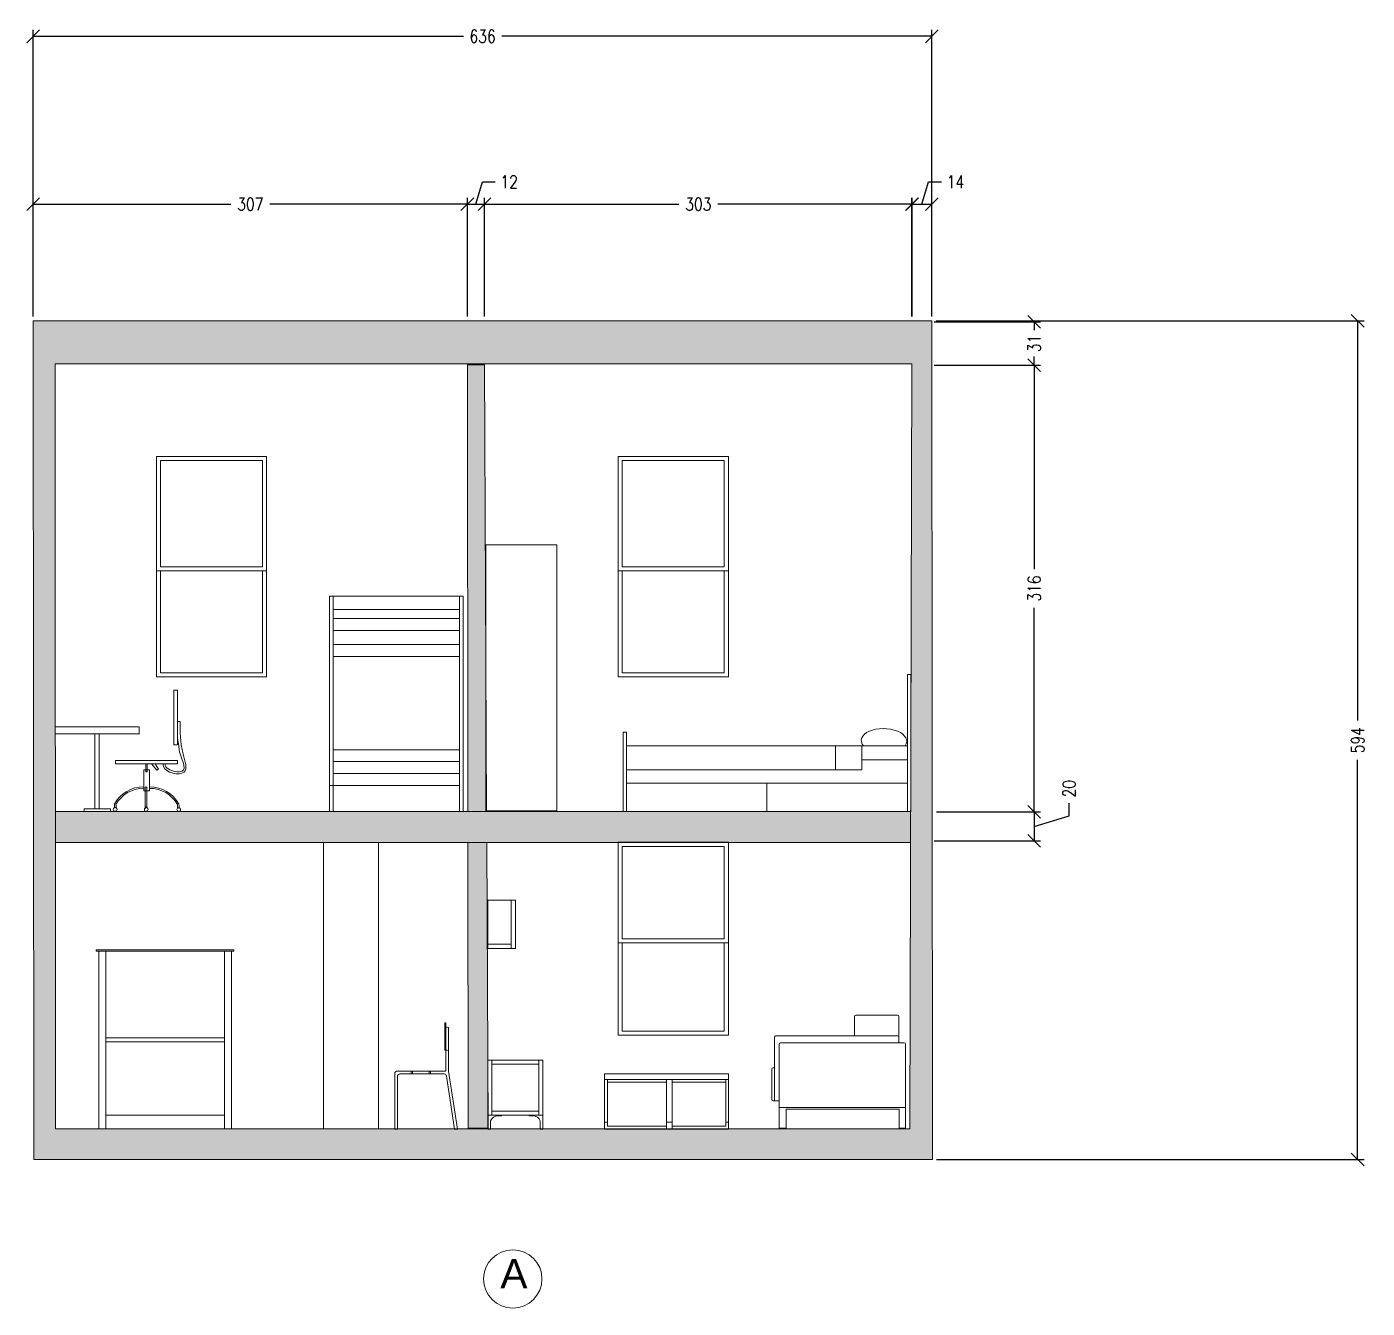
# Model space of a CAD drawing. Header units: inches. Extents: x 6.8 to 51.1, y 5 to 46.5.
# Drawn here: x 32.1 to 51.08, y 26.98 to 45.12 of the extents above; entities that cross this region are included whole.
import ezdxf

# ---------------------------------------------------------------- set-up
doc = ezdxf.new("R2010")
doc.units = ezdxf.units.IN
doc.header["$MEASUREMENT"] = 0
doc.layers.get('DEFPOINTS').update_dxf_attribs({"color": 210})
doc.layers.add('A-ELEV-MBE1', color=7, linetype='Continuous', lineweight=35)
doc.styles.add('E-ROMANS', font='romans.shx', dxfattribs={"width": 0.8})
doc.styles.get("Standard").update_dxf_attribs({"font": 'Arial.ttf'})
doc.dimstyles.new('Copy of E-0050_TICK_18', dxfattribs={"dimscale": 0.001, "dimtxt": 90, "dimasz": 90, "dimexe": 45, "dimexo": 30, "dimgap": 45, "dimtad": 0, "dimlfac": 50, "dimzin": 0, "dimdsep": 46, "dimtxsty": 'E-ROMANS', "dimblk": 'OBLIQUE', "dimblk1": 'OBLIQUE', "dimblk2": 'OBLIQUE', "dimcen": 45, "dimclrd": 256, "dimclre": 256, "dimclrt": 256, "dimadec": 0, "dimazin": 0, "dimtfac": 1, "dimtmove": 1, "dimatfit": 3, "dimldrblk": 'OPEN90', "dimfxl": 1, "dimtfill": 1, "dimtolj": 1, "dimtzin": 0, "dimarcsym": 0})

# ---------------------------------------------------------------- blocks, each defined once
blk = doc.blocks.new('_Oblique')
at = {"color": 0, "linetype": 'ByBlock', "lineweight": -2}
blk.add_line((-0.5, -0.5), (0.5, 0.5), dxfattribs=at)
blk = doc.blocks.new('*D78')
at = {"lineweight": -2, "transparency": 16777216}
for p, q in [((44.979, 40.955), (51.038, 40.955)), ((50.948, 40.955), (50.948, 35.296)), ((50.948, 29.08), (50.948, 34.739)), ((44.985, 29.08), (51.038, 29.08))]:
    blk.add_line(p, q, dxfattribs=at)
at = {"layer": 'DEFPOINTS', "color": 0, "transparency": 16777216}
for p in [(44.919, 40.955), (44.925, 29.08), (50.948, 29.08)]:
    blk.add_point(p, dxfattribs=at)
at = {"lineweight": -2, "transparency": 16777216, "xscale": 0.18, "yscale": 0.18, "zscale": 0.18}
for p, rotation in [((50.948, 40.955), 90), ((50.948, 29.08), 270)]:
    blk.add_blockref('_Oblique', p, dxfattribs=dict(at, rotation=rotation))
at = {"lineweight": 0, "transparency": 16777216, "insert": (50.948, 35.018), "char_height": 0.18, "attachment_point": 5, "rotation": 90, "style": 'E-ROMANS', "bg_fill": 3, "box_fill_scale": 1.25, "bg_fill_color": 256, "bg_fill_true_color": 13158600, "bg_fill_transparency": 0}
blk.add_mtext('\\A1;594', dxfattribs=at)
blk = doc.blocks.new('_Open90')
at = {"color": 0, "linetype": 'ByBlock', "lineweight": -2}
for p, q in [((0, 0), (-1, 0)), ((-0.5, 0.5), (0, 0)), ((0, 0), (-0.5, -0.5))]:
    blk.add_line(p, q, dxfattribs=at)
blk = doc.blocks.new('*D79')
at = {"lineweight": -2, "transparency": 16777216}
for p, q in [((32.19, 41.015), (32.19, 45.074)), ((44.919, 41.015), (44.919, 45.074)), ((32.19, 44.984), (38.283, 44.984)), ((44.919, 44.984), (38.826, 44.984))]:
    blk.add_line(p, q, dxfattribs=at)
at = {"layer": 'DEFPOINTS', "color": 0, "transparency": 16777216}
for p in [(44.919, 44.984), (32.19, 40.955), (44.919, 40.955)]:
    blk.add_point(p, dxfattribs=at)
at = {"lineweight": -2, "transparency": 16777216, "xscale": 0.18, "yscale": 0.18, "zscale": 0.18, "rotation": 180}
blk.add_blockref('_Oblique', (32.19, 44.984), dxfattribs=at)
at = {"lineweight": -2, "transparency": 16777216, "xscale": 0.18, "yscale": 0.18, "zscale": 0.18}
blk.add_blockref('_Oblique', (44.919, 44.984), dxfattribs=at)
at = {"lineweight": 0, "transparency": 16777216, "insert": (38.555, 44.984), "char_height": 0.18, "attachment_point": 5, "style": 'E-ROMANS', "bg_fill": 3, "box_fill_scale": 1.25, "bg_fill_color": 256, "bg_fill_true_color": 13158600, "bg_fill_transparency": 0}
blk.add_mtext('\\A1;636', dxfattribs=at)
blk = doc.blocks.new('*D80')
at = {"lineweight": -2, "transparency": 16777216}
for p, q in [((32.19, 41.015), (32.19, 42.698)), ((32.19, 42.608), (34.989, 42.608)), ((38.339, 42.608), (35.54, 42.608)), ((38.339, 41.015), (38.339, 42.698))]:
    blk.add_line(p, q, dxfattribs=at)
at = {"layer": 'DEFPOINTS', "color": 0, "transparency": 16777216}
for p in [(38.339, 42.608), (32.19, 40.955), (38.339, 40.955)]:
    blk.add_point(p, dxfattribs=at)
at = {"lineweight": -2, "transparency": 16777216, "xscale": 0.18, "yscale": 0.18, "zscale": 0.18, "rotation": 180}
blk.add_blockref('_Oblique', (32.19, 42.608), dxfattribs=at)
at = {"lineweight": -2, "transparency": 16777216, "xscale": 0.18, "yscale": 0.18, "zscale": 0.18}
blk.add_blockref('_Oblique', (38.339, 42.608), dxfattribs=at)
at = {"lineweight": 0, "transparency": 16777216, "insert": (35.265, 42.608), "char_height": 0.18, "attachment_point": 5, "style": 'E-ROMANS', "bg_fill": 3, "box_fill_scale": 1.25, "bg_fill_color": 256, "bg_fill_true_color": 13158600, "bg_fill_transparency": 0}
blk.add_mtext('\\A1;307', dxfattribs=at)
blk = doc.blocks.new('*D63')
at = {"lineweight": -2, "transparency": 16777216}
for p, q in [((38.46, 42.608), (38.554, 42.923)), ((38.554, 42.923), (38.734, 42.923)), ((38.339, 41.015), (38.339, 42.698)), ((38.339, 42.608), (38.58, 42.608)), ((38.58, 41.015), (38.58, 42.698))]:
    blk.add_line(p, q, dxfattribs=at)
at = {"layer": 'DEFPOINTS', "color": 0, "transparency": 16777216}
for p in [(38.58, 42.608), (38.339, 40.955), (38.58, 40.955)]:
    blk.add_point(p, dxfattribs=at)
at = {"lineweight": -2, "transparency": 16777216, "xscale": 0.18, "yscale": 0.18, "zscale": 0.18, "rotation": 180}
blk.add_blockref('_Oblique', (38.339, 42.608), dxfattribs=at)
at = {"lineweight": 0, "transparency": 16777216, "insert": (38.931, 42.923), "char_height": 0.18, "attachment_point": 5, "style": 'E-ROMANS', "bg_fill": 3, "box_fill_scale": 1.25, "bg_fill_color": 256, "bg_fill_true_color": 13158600, "bg_fill_transparency": 0}
blk.add_mtext('\\A1;12', dxfattribs=at)
at = {"lineweight": -2, "transparency": 16777216, "xscale": 0.18, "yscale": 0.18, "zscale": 0.18}
blk.add_blockref('_Oblique', (38.58, 42.608), dxfattribs=at)
blk = doc.blocks.new('*D64')
at = {"lineweight": -2, "transparency": 16777216}
for p, q in [((38.583, 41.015), (38.583, 42.698)), ((38.583, 42.608), (41.335, 42.608)), ((44.637, 42.608), (41.886, 42.608)), ((44.637, 41.015), (44.637, 42.698))]:
    blk.add_line(p, q, dxfattribs=at)
at = {"layer": 'DEFPOINTS', "color": 0, "transparency": 16777216}
for p in [(44.637, 42.608), (38.583, 40.955), (44.637, 40.955)]:
    blk.add_point(p, dxfattribs=at)
at = {"lineweight": -2, "transparency": 16777216, "xscale": 0.18, "yscale": 0.18, "zscale": 0.18, "rotation": 180}
blk.add_blockref('_Oblique', (38.583, 42.608), dxfattribs=at)
at = {"lineweight": -2, "transparency": 16777216, "xscale": 0.18, "yscale": 0.18, "zscale": 0.18}
blk.add_blockref('_Oblique', (44.637, 42.608), dxfattribs=at)
at = {"lineweight": 0, "transparency": 16777216, "insert": (41.61, 42.608), "char_height": 0.18, "attachment_point": 5, "style": 'E-ROMANS', "bg_fill": 3, "box_fill_scale": 1.25, "bg_fill_color": 256, "bg_fill_true_color": 13158600, "bg_fill_transparency": 0}
blk.add_mtext('\\A1;303', dxfattribs=at)
blk = doc.blocks.new('*D65')
at = {"lineweight": -2, "transparency": 16777216}
for p, q in [((44.778, 42.608), (44.872, 42.923)), ((44.872, 42.923), (45.052, 42.923)), ((44.636, 41.015), (44.636, 42.698)), ((44.636, 42.608), (44.919, 42.608)), ((44.919, 41.015), (44.919, 42.698))]:
    blk.add_line(p, q, dxfattribs=at)
at = {"layer": 'DEFPOINTS', "color": 0, "transparency": 16777216}
for p in [(44.919, 42.608), (44.636, 40.955), (44.919, 40.955)]:
    blk.add_point(p, dxfattribs=at)
at = {"lineweight": -2, "transparency": 16777216, "xscale": 0.18, "yscale": 0.18, "zscale": 0.18, "rotation": 180}
blk.add_blockref('_Oblique', (44.636, 42.608), dxfattribs=at)
at = {"lineweight": 0, "transparency": 16777216, "insert": (45.252, 42.923), "char_height": 0.18, "attachment_point": 5, "style": 'E-ROMANS', "bg_fill": 3, "box_fill_scale": 1.25, "bg_fill_color": 256, "bg_fill_true_color": 13158600, "bg_fill_transparency": 0}
blk.add_mtext('\\A1;14', dxfattribs=at)
at = {"lineweight": -2, "transparency": 16777216, "xscale": 0.18, "yscale": 0.18, "zscale": 0.18}
blk.add_blockref('_Oblique', (44.919, 42.608), dxfattribs=at)
blk = doc.blocks.new('*D50')
at = {"lineweight": -2, "transparency": 16777216}
for p, q in [((44.948, 40.942), (46.458, 40.942)), ((46.368, 40.942), (46.368, 40.822)), ((46.368, 40.33), (46.368, 40.45)), ((44.948, 40.33), (46.458, 40.33))]:
    blk.add_line(p, q, dxfattribs=at)
at = {"layer": 'DEFPOINTS', "color": 0, "transparency": 16777216}
for p in [(44.888, 40.942), (44.888, 40.33), (46.368, 40.33)]:
    blk.add_point(p, dxfattribs=at)
at = {"lineweight": -2, "transparency": 16777216, "xscale": 0.18, "yscale": 0.18, "zscale": 0.18}
for p, rotation in [((46.368, 40.942), 90), ((46.368, 40.33), 270)]:
    blk.add_blockref('_Oblique', p, dxfattribs=dict(at, rotation=rotation))
at = {"lineweight": 0, "transparency": 16777216, "insert": (46.368, 40.636), "char_height": 0.18, "attachment_point": 5, "rotation": 90, "style": 'E-ROMANS', "bg_fill": 3, "box_fill_scale": 1.25, "bg_fill_color": 256, "bg_fill_true_color": 13158600, "bg_fill_transparency": 0}
blk.add_mtext('\\A1;31', dxfattribs=at)
blk = doc.blocks.new('*D51')
at = {"lineweight": -2, "transparency": 16777216}
for p, q in [((44.948, 40.33), (46.458, 40.33)), ((46.368, 40.33), (46.368, 37.441)), ((46.368, 34.002), (46.368, 36.89)), ((44.999, 34.002), (46.458, 34.002))]:
    blk.add_line(p, q, dxfattribs=at)
at = {"layer": 'DEFPOINTS', "color": 0, "transparency": 16777216}
for p in [(44.888, 40.33), (44.939, 34.002), (46.368, 34.002)]:
    blk.add_point(p, dxfattribs=at)
at = {"lineweight": -2, "transparency": 16777216, "xscale": 0.18, "yscale": 0.18, "zscale": 0.18}
for p, rotation in [((46.368, 40.33), 90), ((46.368, 34.002), 270)]:
    blk.add_blockref('_Oblique', p, dxfattribs=dict(at, rotation=rotation))
at = {"lineweight": 0, "transparency": 16777216, "insert": (46.368, 37.166), "char_height": 0.18, "attachment_point": 5, "rotation": 90, "style": 'E-ROMANS', "bg_fill": 3, "box_fill_scale": 1.25, "bg_fill_color": 256, "bg_fill_true_color": 13158600, "bg_fill_transparency": 0}
blk.add_mtext('\\A1;316', dxfattribs=at)
blk = doc.blocks.new('*D52')
at = {"lineweight": -2, "transparency": 16777216}
for p, q in [((44.982, 34.002), (46.458, 34.002)), ((46.368, 34.002), (46.368, 33.593)), ((46.863, 33.946), (46.863, 34.126)), ((46.368, 33.797), (46.863, 33.946)), ((44.948, 33.593), (46.458, 33.593))]:
    blk.add_line(p, q, dxfattribs=at)
at = {"layer": 'DEFPOINTS', "color": 0, "transparency": 16777216}
for p in [(44.922, 34.002), (44.888, 33.593), (46.368, 33.593)]:
    blk.add_point(p, dxfattribs=at)
at = {"lineweight": -2, "transparency": 16777216, "xscale": 0.18, "yscale": 0.18, "zscale": 0.18}
for p, rotation in [((46.368, 34.002), 90), ((46.368, 33.593), 270)]:
    blk.add_blockref('_Oblique', p, dxfattribs=dict(at, rotation=rotation))
at = {"lineweight": 0, "transparency": 16777216, "insert": (46.863, 34.332), "char_height": 0.18, "attachment_point": 5, "rotation": 90, "style": 'E-ROMANS', "bg_fill": 3, "box_fill_scale": 1.25, "bg_fill_color": 256, "bg_fill_true_color": 13158600, "bg_fill_transparency": 0}
blk.add_mtext('\\A1;20', dxfattribs=at)

msp = doc.modelspace()

# ---------------------------------------------------------------- hatches: boundary and pattern name
at = {"lineweight": 0}
h = msp.add_hatch(color=7, dxfattribs=at)
h.dxf.hatch_style = 1
h.set_gradient(color1=(51, 51, 51), color2=(51, 51, 51), tint=1)
h.paths.add_polyline_path([(32.199, 29.08), (44.925, 29.08), (44.919, 40.955), (32.19, 40.955)])
h.paths.add_polyline_path([(32.501, 40.346), (44.636, 40.346), (44.608, 29.517), (42.039, 29.517), (42.039, 29.513), (40.283, 29.513), (39.41, 29.513), (39.41, 29.513), (39.371, 29.513), (38.668, 29.513), (38.668, 29.513), (38.629, 29.513), (38.198, 29.513), (38.198, 29.513), (38.159, 29.513), (37.349, 29.514), (37.349, 29.513), (37.31, 29.513), (34.998, 29.515), (34.998, 29.514), (34.902, 29.514), (32.506, 29.517)], flags=16)
h.paths.add_polyline_path([(33.083, 32.03), (33.083, 32.05), (35.034, 32.05), (35.034, 32.03), (34.902, 32.03), (34.902, 30.746), (33.219, 30.746), (33.219, 32.03)], flags=0)
h.paths.add_polyline_path([(39.215, 29.708), (39.215, 29.698), (39.273, 29.698), (39.351, 29.704), (39.351, 29.708)], flags=0)
h.paths.add_polyline_path([(40.475, 33.571), (40.475, 33.573), (42.036, 33.573), (42.036, 30.841), (40.475, 30.841), (40.475, 33.571), (38.615, 33.571), (38.618, 32.752), (39.02, 32.752), (39.02, 32.069), (38.622, 32.069), (38.634, 29.526), (38.351, 29.525), (38.346, 33.571)], flags=0)
edge = h.paths.add_edge_path(flags=0)
edge.add_line((32.913, 34.045), (33.064, 34.045))
edge.add_line((33.064, 34.045), (33.064, 35.108))
edge.add_line((33.064, 35.108), (33.126, 35.108))
edge.add_line((33.126, 35.108), (33.126, 34.045))
edge.add_line((33.126, 34.045), (33.283, 34.045))
edge.add_line((33.283, 34.045), (33.283, 34.008))
edge.add_line((33.283, 34.008), (33.351, 34.012))
edge.add_arc((33.351, 34.039), 0.0265, 111.6258, 270, ccw=False)
edge.add_line((33.341, 34.064), (33.341, 34.113))
edge.add_arc((33.752, 33.892), 0.466, 89.4897, 151.7453, ccw=False)
edge.add_line((33.756, 34.359), (33.756, 34.597))
edge.add_line((33.756, 34.597), (33.785, 34.682))
edge.add_line((33.785, 34.682), (33.356, 34.682))
edge.add_line((33.356, 34.682), (33.356, 34.731))
edge.add_line((33.356, 34.731), (34.233, 34.731))
edge.add_line((34.233, 34.731), (34.233, 34.682))
edge.add_line((34.233, 34.682), (34.058, 34.682))
edge.add_spline(control_points=[(34.058, 34.682), (34.06, 34.664), (34.062, 34.652), (34.097, 34.599), (34.191, 34.566), (34.321, 34.576), (34.333, 34.6), (34.316, 34.731), (34.265, 34.801), (34.241, 35.041), (34.233, 34.952), (34.233, 35.282)], knot_values=[0.000001, 0.000001, 0.000001, 0.000001, 0.030569, 0.030569, 0.133405, 0.133405, 0.236241, 0.236241, 0.339078, 0.339078, 0.540939, 0.540939, 0.540939, 0.540939], degree=3, periodic=0)
edge.add_line((34.248, 34.952), (34.18, 34.952))
edge.add_line((34.18, 34.952), (34.18, 35.726))
edge.add_line((34.18, 35.726), (34.233, 35.726))
edge.add_line((34.233, 35.726), (34.233, 35.282))
edge.add_line((34.233, 35.282), (34.272, 35.282))
edge.add_spline(control_points=[(34.272, 35.282), (34.27, 35.142), (34.267, 34.924), (34.43, 34.479), (34.041, 34.557), (34.031, 34.67), (34.03, 34.682)], knot_values=[0, 0, 0, 0, 0.236933, 0.368545, 0.523914, 0.541861, 0.541861, 0.541861, 0.541861], degree=3, periodic=0)
edge.add_line((34.03, 34.682), (33.917, 34.682))
edge.add_line((33.917, 34.682), (33.967, 34.61))
edge.add_line((33.967, 34.61), (33.94, 34.596))
edge.add_line((33.94, 34.596), (33.868, 34.682))
edge.add_line((33.868, 34.682), (33.804, 34.682))
edge.add_line((33.804, 34.682), (33.804, 34.597))
edge.add_line((33.804, 34.597), (33.836, 34.597))
edge.add_line((33.836, 34.597), (33.836, 34.357))
edge.add_arc((33.843, 33.891), 0.466, 27.2245, 90.8543, ccw=False)
edge.add_line((34.258, 34.104), (34.258, 34.062))
edge.add_arc((34.252, 34.036), 0.0265, 0, 77.01, ccw=False)
edge.add_arc((34.252, 34.036), 0.0265, -90, 0, ccw=False)
edge.add_line((34.252, 34.009), (36.387, 34.009))
edge.add_line((36.387, 34.009), (36.387, 37.057))
edge.add_line((36.387, 37.057), (36.437, 37.057))
edge.add_line((36.437, 37.057), (38.282, 37.057))
edge.add_line((38.282, 37.057), (38.282, 37.057))
edge.add_line((38.282, 37.057), (38.282, 34.008))
edge.add_line((38.282, 34.008), (38.346, 34.008))
edge.add_line((38.346, 34.008), (38.339, 40.334))
edge.add_line((38.339, 40.334), (38.583, 40.334))
edge.add_line((38.583, 40.334), (38.595, 37.786))
edge.add_line((38.595, 37.786), (39.608, 37.786))
edge.add_line((39.608, 37.786), (39.608, 34.008))
edge.add_line((39.608, 34.008), (40.544, 34.008))
edge.add_line((40.544, 34.008), (40.545, 35.133))
edge.add_line((40.545, 35.133), (40.593, 35.132))
edge.add_line((40.593, 35.132), (40.592, 34.936))
edge.add_line((40.592, 34.936), (43.925, 34.936))
edge.add_line((43.925, 34.936), (43.951, 34.936))
edge.add_ellipse((44.24, 35.008), major_axis=(0.323, -0.008), ratio=0.539658, start_angle=338.4456, end_angle=566.9539, ccw=False)
edge.add_line((44.549, 34.936), (44.571, 34.936))
edge.add_line((44.571, 34.936), (44.571, 35.949))
edge.add_line((44.571, 35.949), (44.619, 35.946))
edge.add_line((44.619, 35.946), (44.619, 34.008))
edge.add_line((44.619, 34.008), (38.282, 34.008))
edge.add_line((38.282, 34.008), (38.282, 34.008))
edge.add_line((38.282, 34.008), (38.227, 34.008))
edge.add_line((38.227, 34.008), (36.387, 34.008))
edge.add_line((36.387, 34.008), (32.913, 34.008))
edge.add_line((32.913, 34.008), (32.913, 34.045))
h.paths.add_polyline_path([(33.935, 35.913), (33.935, 39.035), (35.496, 39.035), (35.496, 35.913)], flags=0)
h.paths.add_polyline_path([(33.994, 35.971), (33.994, 37.415), (35.438, 37.415), (35.438, 35.971)], flags=0)
h.paths.add_polyline_path([(38.074, 30.625), (38.074, 30.951, 0.096723), (38.035, 30.957), (38.035, 30.631, -0.096723)], flags=0)
h.paths.add_polyline_path([(33.994, 37.474), (33.994, 38.976), (35.438, 38.976), (35.438, 37.474)], flags=0)
h.paths.add_polyline_path([(40.283, 30.293), (42.039, 30.293), (42.039, 30.215), (42.039, 29.513), (40.283, 29.513)], flags=0)
h.paths.add_polyline_path([(41.977, 32.148), (41.977, 30.9), (40.533, 30.9), (40.533, 32.148)], flags=0)
h.paths.add_polyline_path([(41.161, 29.61), (41.239, 29.61), (41.239, 30.176), (42, 30.176), (42, 29.552), (41.239, 29.552), (41.239, 29.513), (41.161, 29.513)], flags=0)
h.paths.add_polyline_path([(40.533, 32.207), (40.533, 33.514), (41.977, 33.514), (41.977, 32.207)], flags=0)
h.paths.add_polyline_path([(40.475, 35.913), (40.475, 39.035), (42.036, 39.035), (42.036, 35.913)], flags=0)
h.paths.add_polyline_path([(40.533, 35.971), (40.533, 37.415), (41.977, 37.415), (41.977, 35.971)], flags=0)
h.paths.add_polyline_path([(40.533, 37.474), (40.533, 38.976), (41.977, 38.976), (41.977, 37.474)], flags=0)
h.paths.add_polyline_path([(42.708, 30.831), (43.822, 30.831), (43.822, 31.103, -0.434263), (43.84, 31.123), (44.451, 31.123), (44.451, 30.831), (44.451, 30.733), (44.544, 30.733), (44.544, 29.816), (44.544, 29.523), (44.453, 29.523), (44.453, 29.796), (42.853, 29.796), (42.853, 29.523), (42.755, 29.523), (42.755, 29.816), (42.755, 29.913), (42.69, 29.913), (42.651, 29.913), (42.651, 30.362, -0.434263), (42.669, 30.381), (42.69, 30.381), (42.69, 30.812, -0.434263)], flags=0)
h.paths.add_polyline_path([(43.554, 34.598), (43.554, 34.936), (43.925, 34.936), (43.925, 34.598)], flags=0)
h = msp.add_hatch(color=7, dxfattribs=at)
h.dxf.hatch_style = 1
h.set_gradient(color1=(51, 51, 51), color2=(51, 51, 51), tint=1)
h.paths.add_polyline_path([(38.282, 34.008), (38.282, 34.008), (38.227, 34.008), (36.387, 34.008), (32.504, 34.008), (32.504, 33.571), (40.475, 33.571), (40.475, 33.573), (42.036, 33.573), (44.619, 33.571), (44.62, 34.008)])
h.paths.add_polyline_path([(38.602, 36.199), (38.583, 40.334), (38.339, 40.334), (38.346, 34.008), (38.602, 34.008)])
h.paths.add_polyline_path([(38.615, 33.571), (38.346, 33.571), (38.351, 29.525), (38.629, 29.526), (38.629, 29.708), (38.629, 30.489)])

# ---------------------------------------------------------------- linework, layer by layer
at = {"color": 7, "lineweight": 0}
for p, q in [((32.19, 40.955), (32.199, 29.08)), ((44.919, 40.955), (32.19, 40.955)), ((44.925, 29.08), (44.919, 40.955)), ((32.501, 40.346), (32.506, 29.517)), ((44.636, 40.346), (32.501, 40.346)), ((44.608, 29.517), (44.636, 40.346)), ((36.387, 34.008), (36.387, 37.057)), ((36.911, 37.057), (36.911, 37.057)), ((38.282, 37.057), (38.282, 34.008)), ((44.571, 34.004), (44.571, 35.949)), ((44.571, 35.949), (44.619, 35.946)), ((44.619, 35.946), (44.619, 34.004)), ((32.508, 35.207), (33.693, 35.207)), ((33.064, 35.207), (33.064, 35.207)), ((33.693, 35.207), (33.693, 35.107)), ((34.233, 35.282), (34.272, 35.282)), ((40.544, 34.004), (40.545, 35.133)), ((40.545, 35.133), (40.593, 35.132)), ((40.593, 35.132), (40.591, 34.004)), ((33.694, 35.108), (32.508, 35.108)), ((33.064, 34.045), (33.064, 35.108)), ((33.126, 34.045), (33.126, 35.108)), ((33.868, 34.682), (33.94, 34.596)), ((33.967, 34.61), (33.917, 34.682)), ((33.94, 34.596), (33.967, 34.61)), ((40.592, 34.412), (44.571, 34.412)), ((42.581, 34.004), (42.581, 34.412)), ((32.19, 34.008), (32.201, 34.008)), ((32.504, 34.008), (44.62, 34.008)), ((33.341, 34.113), (33.341, 34.064)), ((33.345, 34.102), (33.345, 34.098)), ((33.366, 34.097), (33.366, 34.052)), ((34.232, 34.107), (34.232, 34.054)), ((34.258, 34.101), (34.258, 34.097)), ((34.258, 34.101), (34.258, 34.051)), ((38.282, 34.008), (36.387, 34.008)), ((36.302, 29.513), (36.302, 33.571)), ((37.083, 29.513), (37.083, 33.571)), ((38.629, 32.069), (38.629, 32.752)), ((38.961, 32.752), (38.961, 32.069)), ((38.961, 32.128), (38.629, 32.128)), ((33.219, 29.711), (33.219, 32.03)), ((34.902, 29.711), (34.902, 32.03)), ((33.219, 30.804), (34.902, 30.804)), ((38.021, 30.84), (38.035, 30.84)), ((38.035, 30.82), (38.021, 30.82)), ((44.451, 30.831), (44.451, 30.733)), ((33.219, 30.746), (34.902, 30.746)), ((38.074, 30.664), (38.074, 30.625)), ((38.629, 29.708), (38.629, 30.489)), ((39.351, 30.43), (38.688, 30.43)), ((37.31, 30.294), (37.31, 29.513)), ((37.346, 30.333), (38.026, 30.333)), ((37.385, 30.294), (38.01, 30.294)), ((37.545, 30.294), (37.545, 30.333)), ((37.564, 30.294), (37.564, 30.333)), ((37.798, 30.294), (37.798, 30.333)), ((37.818, 30.294), (37.818, 30.333)), ((38.045, 30.263), (38.159, 29.513)), ((38.074, 30.333), (38.198, 29.513)), ((41.161, 30.176), (40.322, 30.176)), ((42, 30.176), (41.239, 30.176)), ((38.668, 29.513), (38.668, 29.63)), ((39.351, 29.767), (38.688, 29.767)), ((39.371, 29.513), (39.371, 29.63)), ((32.506, 29.517), (44.608, 29.517)), ((38.198, 29.513), (38.159, 29.513)), ((40.322, 29.61), (40.283, 29.61)), ((41.239, 29.61), (41.161, 29.61)), ((42.039, 29.61), (42, 29.61)), ((32.199, 29.08), (44.925, 29.08))]:
    msp.add_line(p, q, dxfattribs=at)
for points in [[(38.346, 34.008), (38.339, 40.334), (38.583, 40.334), (38.612, 34.008)], [(36.387, 36.869), (36.387, 37.057), (38.282, 37.057), (38.282, 37.035)], [(38.227, 36.869), (36.437, 36.869)], [(36.387, 36.573), (36.387, 36.739)], [(36.437, 36.739), (38.227, 36.739)], [(38.227, 36.573), (36.437, 36.573)], [(36.387, 36.205), (36.387, 36.371)], [(36.437, 36.371), (38.227, 36.371)], [(38.227, 36.205), (36.437, 36.205)], [(44.571, 34.936), (40.592, 34.936)], [(40.592, 34.598), (43.925, 34.598), (43.925, 34.936), (40.592, 34.936)], [(36.437, 34.883), (38.227, 34.883)], [(38.282, 34.883), (38.282, 34.716)], [(44.571, 34.74), (43.925, 34.74)], [(38.227, 34.716), (36.437, 34.716)], [(38.227, 34.379), (36.387, 34.379), (36.387, 34.547)], [(36.437, 34.547), (38.227, 34.547)], [(32.504, 34.008), (44.62, 34.008)], [(33.779, 34.049), (33.779, 34.064), (33.805, 34.064), (33.805, 34.052)], [(44.619, 33.571), (32.504, 33.571)], [(38.615, 33.571), (38.634, 29.526), (38.351, 29.525), (38.346, 33.571)], [(38.629, 32.752), (39.02, 32.752), (39.02, 32.069), (38.629, 32.069)], [(33.083, 32.05), (33.083, 32.03), (35.034, 32.03), (35.034, 32.05), (33.083, 32.05), (33.083, 32.03)], [(33.122, 32.03), (33.122, 29.516), (33.219, 29.516), (33.219, 29.711), (34.902, 29.711), (34.902, 29.514), (34.998, 29.514), (34.998, 32.03)], [(38.035, 30.957), (38.035, 31.015), (38.021, 31.015), (38.021, 30.63), (38.035, 30.63)], [(38.045, 30.957), (38.035, 30.957), (38.035, 30.341)], [(38.074, 30.333), (38.074, 30.951)], [(43.822, 30.831), (43.822, 31.106)], [(43.84, 31.123), (44.433, 31.123)], [(44.451, 31.106), (44.451, 30.831)], [(42.755, 29.913), (42.69, 29.913), (42.69, 30.815)], [(42.708, 30.831), (44.433, 30.831)], [(42.755, 29.816), (42.755, 30.716)], [(44.544, 30.716), (44.544, 29.816), (42.755, 29.816)], [(42.773, 30.733), (44.526, 30.733)], [(38.629, 29.708), (39.41, 29.708), (39.41, 30.489), (38.629, 30.489)], [(38.688, 30.489), (38.688, 29.708)], [(39.351, 30.489), (39.351, 29.708)], [(42.669, 30.381), (42.69, 30.381)], [(37.31, 29.513), (37.349, 29.513), (37.349, 30.258)], [(42.039, 29.513), (42.039, 30.293), (40.283, 30.293), (40.283, 29.513), (42.039, 29.513)], [(42.039, 30.293), (42.039, 30.215), (40.283, 30.215), (40.283, 30.293), (42.039, 30.293)], [(42.039, 30.215), (42.039, 29.513), (40.283, 29.513), (40.283, 30.215), (40.322, 30.215), (40.322, 29.552), (41.161, 29.552)], [(41.239, 30.215), (41.239, 29.513), (41.161, 29.513), (41.161, 30.215)], [(41.239, 29.552), (42, 29.552), (42, 30.215)], [(42.651, 29.93), (42.651, 30.365)], [(42.69, 29.913), (42.669, 29.913)], [(42.755, 29.816), (42.755, 29.523), (42.853, 29.523), (42.853, 29.796), (44.453, 29.796), (44.453, 29.523), (44.544, 29.523), (44.544, 29.816)], [(38.629, 29.708), (38.629, 29.513), (38.668, 29.513)], [(38.825, 29.708), (38.825, 29.698), (38.766, 29.698)], [(39.215, 29.708), (39.215, 29.698), (39.273, 29.698)], [(39.41, 29.708), (39.41, 29.513), (39.371, 29.513)]]:
    msp.add_lwpolyline(points, dxfattribs=at)
for points in [[(38.602, 37.786), (39.608, 37.786), (39.608, 34.025), (38.602, 34.019)], [(36.387, 37.057), (36.437, 37.057), (36.437, 34.008), (36.387, 34.008)], [(38.282, 37.057), (38.227, 37.057), (38.227, 34.008), (38.282, 34.008)], [(34.233, 35.726), (34.18, 35.726), (34.18, 34.952), (34.233, 34.952)], [(43.925, 34.936), (43.554, 34.936), (43.554, 34.598), (43.925, 34.598)], [(34.233, 34.731), (33.356, 34.731), (33.356, 34.682), (34.233, 34.682)], [(33.756, 34.597), (33.836, 34.597), (33.836, 34.3), (33.756, 34.3)], [(33.785, 34.682), (33.804, 34.682), (33.804, 34.571), (33.785, 34.571)], [(33.775, 34.352), (33.801, 34.352), (33.801, 34.075), (33.775, 34.075)], [(32.913, 34.045), (33.283, 34.045), (33.283, 34.008), (32.913, 34.008)], [(40.783, 34.008), (40.783, 34.008), (40.783, 34.008), (40.783, 34.008)]]:
    msp.add_lwpolyline(points, close=True, dxfattribs=at)
for centre, radius in [((33.351, 34.039), 0.0265), ((33.791, 34.039), 0.0265), ((34.252, 34.036), 0.0265), ((38.983, 27.39), 0.413)]:
    msp.add_circle(centre, radius, dxfattribs=at)
for centre, radius, start, end in [((33.752, 33.892), 0.466, 89.4897, 151.7453), ((33.752, 33.892), 0.445, 89.4897, 150.9864), ((33.843, 33.891), 0.466, 28.2547, 90.5103), ((33.843, 33.891), 0.445, 29.0136, 90.5103), ((38.04, 30.854), 0.103, 70.688, 92.7865), ((43.84, 31.105), 0.0183, 91.1712, 174.9346), ((44.433, 31.105), 0.0183, 5.0654, 88.8288), ((42.709, 30.813), 0.0183, 91.1712, 174.9346), ((44.433, 30.813), 0.0183, 5.0654, 88.8288), ((38.04, 30.528), 0.103, 70.688, 92.7865), ((42.773, 30.714), 0.0183, 91.1712, 174.9346), ((44.526, 30.714), 0.0183, 5.0654, 88.8288), ((42.67, 30.363), 0.0183, 91.1712, 174.9346), ((37.348, 30.295), 0.0375, 87.6739, 182.3261), ((37.387, 30.256), 0.0375, 87.6739, 182.3261), ((38.008, 30.256), 0.0375, 6.6438, 87.6739), ((38.025, 30.342), 0.0093, 276.7142, 357.5322), ((42.67, 29.931), 0.0183, 185.0654, 268.8288), ((38.769, 29.591), 0.108, 88.6313, 158.6153), ((39.271, 29.591), 0.108, 21.3847, 91.3687)]:
    msp.add_arc(centre, radius, start, end, dxfattribs=at)
msp.add_ellipse((44.24, 35.008), major_axis=(0.323, -0.008), ratio=0.539658, start_param=5.906989, end_param=9.895212, dxfattribs=at)
for points, knots in [([(34.272, 35.282), (34.27, 35.142), (34.267, 34.924), (34.43, 34.479), (34.041, 34.557), (34.031, 34.67), (34.03, 34.682)], [0, 0, 0, 0, 0.2369333, 0.3685451, 0.5239139, 0.5418607, 0.5418607, 0.5418607, 0.5418607]), ([(34.233, 35.282), (34.233, 34.952), (34.241, 35.041), (34.265, 34.801), (34.316, 34.731), (34.333, 34.6), (34.321, 34.576), (34.191, 34.566), (34.097, 34.599), (34.062, 34.652), (34.06, 34.664), (34.058, 34.682)], [0, 0, 0, 0, 0.2018622, 0.2018622, 0.3046987, 0.3046987, 0.4075351, 0.4075351, 0.5103716, 0.5103716, 0.5409391, 0.5409391, 0.5409391, 0.5409391])]:
    msp.add_open_spline(points, degree=3, knots=knots, dxfattribs=at)
at = {"layer": 'A-ELEV-MBE1', "color": 7, "lineweight": 0}
for p, q in [((33.935, 39.035), (33.935, 35.913)), ((33.935, 39.035), (35.496, 39.035)), ((33.994, 38.976), (35.438, 38.976)), ((33.994, 38.976), (33.994, 37.474)), ((35.438, 38.976), (35.438, 37.474)), ((35.496, 39.035), (35.496, 35.913)), ((40.475, 39.035), (40.475, 35.913)), ((40.475, 39.035), (42.036, 39.035)), ((40.533, 38.976), (41.977, 38.976)), ((40.533, 38.976), (40.533, 37.474)), ((41.977, 38.976), (41.977, 37.474)), ((42.036, 39.035), (42.036, 35.913)), ((33.994, 37.415), (33.994, 35.971)), ((35.438, 37.415), (35.438, 35.971)), ((40.533, 37.415), (40.533, 35.971)), ((41.977, 37.415), (41.977, 35.971)), ((33.935, 35.913), (35.496, 35.913)), ((33.994, 35.971), (35.438, 35.971)), ((40.475, 35.913), (42.036, 35.913)), ((40.533, 35.971), (41.977, 35.971)), ((40.475, 33.573), (40.475, 30.841)), ((42.036, 33.573), (40.475, 33.573)), ((40.533, 33.514), (41.977, 33.514)), ((40.533, 33.514), (40.533, 32.207)), ((41.977, 33.514), (41.977, 32.207)), ((42.036, 33.573), (42.036, 30.841)), ((40.533, 32.148), (40.533, 30.9)), ((41.977, 32.148), (41.977, 30.9)), ((40.475, 30.841), (42.036, 30.841)), ((40.533, 30.9), (41.977, 30.9))]:
    msp.add_line(p, q, dxfattribs=at)
for points in [[(35.496, 37.415), (33.935, 37.415)], [(35.438, 37.474), (33.994, 37.474)], [(42.036, 37.415), (40.475, 37.415)], [(41.977, 37.474), (40.533, 37.474)], [(42.036, 32.148), (40.475, 32.148)], [(41.977, 32.207), (40.533, 32.207)]]:
    msp.add_lwpolyline(points, dxfattribs=at)

# ---------------------------------------------------------------- texts
at = {"color": 7, "lineweight": 0, "insert": (38.806, 27.671), "char_height": 0.413, "attachment_point": 1}
msp.add_mtext_dynamic_manual_height_columns('A', width=2.13344, gutter_width=1, heights=[0], dxfattribs=at)

# ---------------------------------------------------------------- next in the draw order: dimensions: what is measured, and where the dimension line sits
at = {"color": 7, "lineweight": 0}
dim = msp.add_linear_dim(base=(50.948, 29.08), p1=(44.919, 40.955), p2=(44.925, 29.08), angle=90, dimstyle='Copy of E-0050_TICK_18', override={"dimscale": 0.002, "dimdec": 0}, dxfattribs=at)
dim.commit()
dim.dimension.update_dxf_attribs({"geometry": '*D78', "text_midpoint": (50.948, 35.018)})

# ---------------------------------------------------------------- next in the draw order: dimensions: what is measured, and where the dimension line sits
dim = msp.add_linear_dim(base=(44.919, 44.984), p1=(32.19, 40.955), p2=(44.919, 40.955), dimstyle='Copy of E-0050_TICK_18', override={"dimscale": 0.002, "dimdec": 0}, dxfattribs=at)
dim.commit()
dim.dimension.update_dxf_attribs({"geometry": '*D79', "text_midpoint": (38.555, 44.984)})

# ---------------------------------------------------------------- next in the draw order: dimensions: what is measured, and where the dimension line sits
dim = msp.add_linear_dim(base=(38.339, 42.608), p1=(32.19, 40.955), p2=(38.339, 40.955), dimstyle='Copy of E-0050_TICK_18', override={"dimscale": 0.002, "dimdec": 0}, dxfattribs=at)
dim.commit()
dim.dimension.update_dxf_attribs({"geometry": '*D80', "text_midpoint": (35.265, 42.608)})

# ---------------------------------------------------------------- next in the draw order: dimensions: what is measured, and where the dimension line sits
dim = msp.add_linear_dim(base=(38.58, 42.608), p1=(38.339, 40.955), p2=(38.58, 40.955), dimstyle='Copy of E-0050_TICK_18', override={"dimscale": 0.002, "dimdec": 0}, dxfattribs=at)
dim.commit()
dim.dimension.update_dxf_attribs({"geometry": '*D63', "text_midpoint": (38.824, 42.923)})

# ---------------------------------------------------------------- next in the draw order: dimensions: what is measured, and where the dimension line sits
dim = msp.add_linear_dim(base=(44.637, 42.608), p1=(38.583, 40.955), p2=(44.637, 40.955), dimstyle='Copy of E-0050_TICK_18', override={"dimscale": 0.002, "dimdec": 0}, dxfattribs=at)
dim.commit()
dim.dimension.update_dxf_attribs({"geometry": '*D64', "text_midpoint": (41.61, 42.608)})

# ---------------------------------------------------------------- next in the draw order: dimensions: what is measured, and where the dimension line sits
dim = msp.add_linear_dim(base=(44.919, 42.608), p1=(44.636, 40.955), p2=(44.919, 40.955), dimstyle='Copy of E-0050_TICK_18', override={"dimscale": 0.002, "dimdec": 0}, dxfattribs=at)
dim.commit()
dim.dimension.update_dxf_attribs({"geometry": '*D65', "text_midpoint": (45.142, 42.923)})

# ---------------------------------------------------------------- next in the draw order: dimensions: what is measured, and where the dimension line sits
at = {"lineweight": 0}
dim = msp.add_linear_dim(base=(46.368, 40.33), p1=(44.888, 40.942), p2=(44.888, 40.33), angle=90, dimstyle='Copy of E-0050_TICK_18', override={"dimscale": 0.002, "dimdec": 0}, dxfattribs=at)
dim.commit()
dim.dimension.update_dxf_attribs({"geometry": '*D50', "text_midpoint": (46.368, 40.636)})

# ---------------------------------------------------------------- next in the draw order: dimensions: what is measured, and where the dimension line sits
dim = msp.add_linear_dim(base=(46.368, 34.002), p1=(44.888, 40.33), p2=(44.939, 34.002), angle=90, dimstyle='Copy of E-0050_TICK_18', override={"dimscale": 0.002, "dimdec": 0}, dxfattribs=at)
dim.commit()
dim.dimension.update_dxf_attribs({"geometry": '*D51', "text_midpoint": (46.368, 37.166)})

# ---------------------------------------------------------------- next in the draw order: dimensions: what is measured, and where the dimension line sits
dim = msp.add_linear_dim(base=(46.368, 33.593), p1=(44.922, 34.002), p2=(44.888, 33.593), angle=90, dimstyle='Copy of E-0050_TICK_18', override={"dimscale": 0.002, "dimdec": 0}, dxfattribs=at)
dim.commit()
dim.dimension.update_dxf_attribs({"geometry": '*D52', "text_midpoint": (46.863, 34.216)})

doc.saveas('drawing.dxf')
